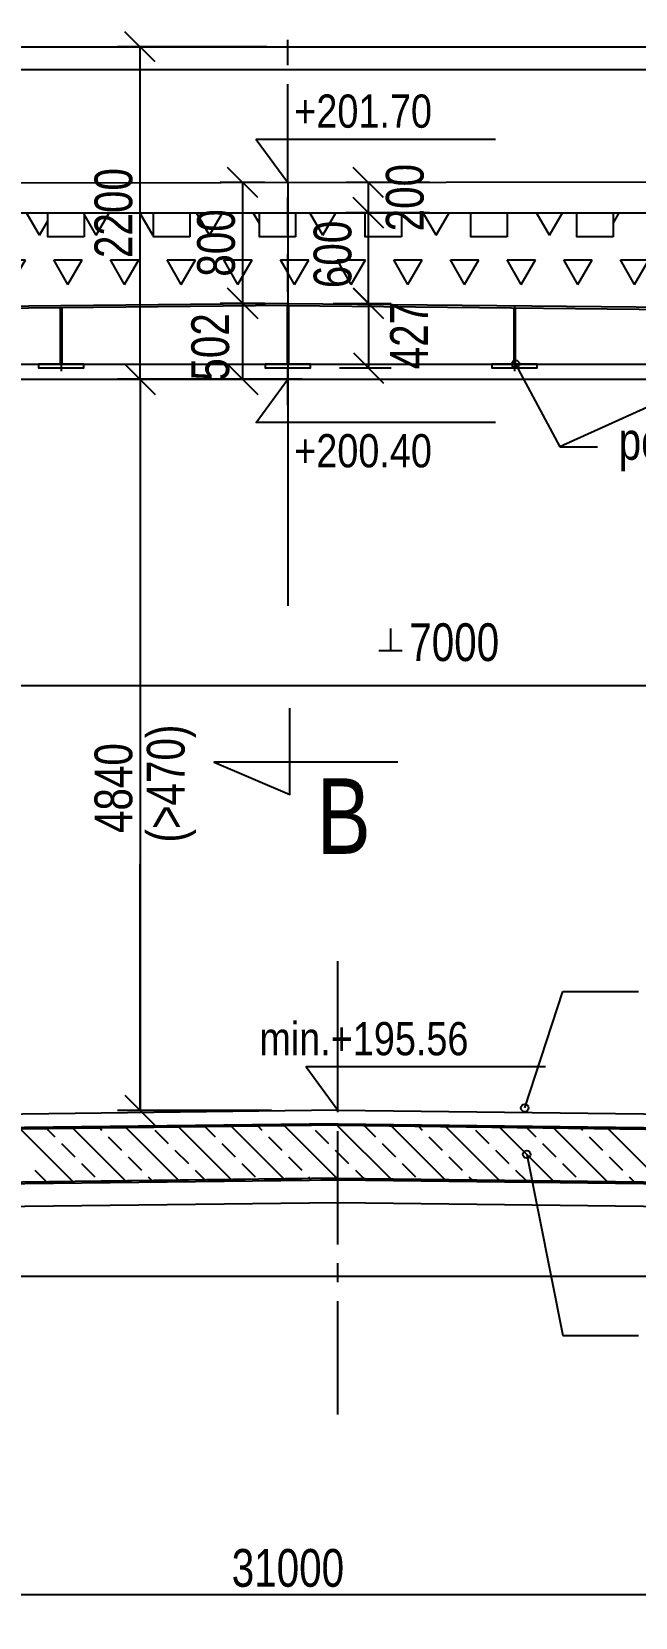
# Model space of a CAD drawing. Header units: millimetres. Extents: x -1069826 to 2704411, y -432732 to 412301.
# Drawn here: x 459135 to 463128, y -28992 to -18498 of the extents above; entities that cross this region are included whole.
import ezdxf
from ezdxf.enums import TextEntityAlignment as Align

# ---------------------------------------------------------------- set-up
doc = ezdxf.new("R2010")
doc.units = ezdxf.units.MM
doc.header["$LTSCALE"] = 1000
doc.header["$MEASUREMENT"] = 0
doc.linetypes.add('CENTER2', pattern=[1.125, 0.75, -0.125, 0.125, -0.125])
doc.linetypes.add('HIDDEN', pattern=[0.375, 0.25, -0.125])
for name, color, linetype in [('0-RA0-W', 7, 'Continuous'), ('0-RAM-T', 7, 'Continuous'), ('0-T', 7, 'Continuous'), ('0-T0-W', 7, 'Continuous'), ('DROGO-T', 7, 'Continuous'), ('DRRAM-T', 7, 'Continuous')]:
    doc.layers.add(name, color=color, linetype=linetype)
doc.styles.add('CDMSTYLE', font='CDMSIMPL', dxfattribs={"width": 0.8, "bigfont": 'CDMBIGPL'})
doc.dimstyles.new('CDMOG-CM-100', dxfattribs={"dimscale": 100, "dimtxt": 2.5, "dimasz": 1, "dimexe": 1.5, "dimexo": 5, "dimgap": 0.5, "dimtad": 1, "dimdec": 1, "dimlfac": 0.1, "dimrnd": 0.5, "dimzin": 9, "dimdsep": 46, "dimtxsty": 'CDMSTYLE', "dimblk": 'OBLIQUE', "dimblk1": 'OBLIQUE', "dimblk2": 'OBLIQUE', "dimsah": 1, "dimtsz": 1, "dimcen": -2.5, "dimclrd": 9, "dimclre": 9, "dimclrt": 9, "dimadec": 0, "dimazin": 0, "dimtfac": 1, "dimtmove": 2, "dimatfit": 3, "dimldrblk": 'OBLIQUE', "dimfxl": 1, "dimtvp": 1, "dimtolj": 1, "dimtzin": 0, "dimarcsym": 0})
doc.dimstyles.new('CDMOG-MM-100', dxfattribs={"dimscale": 100, "dimtxt": 2.5, "dimasz": 2, "dimexe": 1.5, "dimexo": 3, "dimgap": 0.5, "dimtad": 1, "dimdec": 0, "dimrnd": 1, "dimzin": 1, "dimdsep": 46, "dimtxsty": 'CDMSTYLE', "dimblk": 'OBLIQUE', "dimblk1": 'OBLIQUE', "dimblk2": 'OBLIQUE', "dimsah": 1, "dimcen": -2.5, "dimclrd": 9, "dimclre": 9, "dimclrt": 9, "dimadec": 0, "dimazin": 0, "dimtfac": 1, "dimtmove": 2, "dimatfit": 3, "dimldrblk": 'OBLIQUE', "dimfxl": 1, "dimtvp": 1, "dimtolj": 1, "dimtzin": 0, "dimarcsym": 0})
doc.dimstyles.new('CDMOG-MM-100$7', dxfattribs={"dimscale": 100, "dimtxt": 2.5, "dimasz": 1, "dimexe": 1.5, "dimexo": 5, "dimgap": 0.5, "dimtad": 1, "dimdec": 0, "dimrnd": 1, "dimzin": 1, "dimdsep": 46, "dimtxsty": 'CDMSTYLE', "dimblk": 'OBLIQUE', "dimblk1": 'NONE', "dimblk2": 'NONE', "dimsah": 1, "dimtsz": 1, "dimcen": -2.5, "dimclrd": 9, "dimclre": 9, "dimclrt": 9, "dimadec": 0, "dimazin": 0, "dimtfac": 1, "dimtmove": 2, "dimatfit": 3, "dimldrblk": 'NONE', "dimfxl": 1, "dimtvp": 1, "dimtolj": 1, "dimtzin": 0, "dimarcsym": 0})
pattern_1 = [(60, (412311.13, -221196.17), (-187.5, 324.75953), [187.5, -187.5]), (120, (412311.13, -221196.17), (-375, 2e-07), [187.5, -187.5]), (0, (412217.38, -221033.8), (187.5, 324.75953), [187.5, -187.5])]

# ---------------------------------------------------------------- blocks, each defined once
blk = doc.blocks.new('*D658')
at = {"color": 9, "linetype": 'ByBlock', "transparency": 16777216}
for p, q in [((455079, -23957), (455079, -22309)), ((467244, -24097), (467244, -22309)), ((454979, -22559), (455179, -22359)), ((467144, -22559), (467344, -22359)), ((455079, -22459), (467244, -22459))]:
    blk.add_line(p, q, dxfattribs=at)
at = {"layer": 'Defpoints', "color": 0, "linetype": 'ByBlock', "transparency": 16777216}
for p in [(467244, -22459), (455079, -24457), (467244, -24597)]:
    blk.add_point(p, dxfattribs=at)
at = {"color": 9, "linetype": 'ByBlock', "transparency": 16777216, "insert": (461893, -22174), "char_height": 250, "attachment_point": 5, "style": 'CDMSTYLE'}
blk.add_mtext('\\A1; 7000', dxfattribs=at)
blk = doc.blocks.new('_OBLIQUE')
at = {"color": 0, "linetype": 'ByBlock'}
blk.add_line((-0.5, -0.5), (0.5, 0.5), dxfattribs=at)
blk = doc.blocks.new('*D661')
at = {"color": 9, "linetype": 'ByBlock', "transparency": 16777216}
for p, q in [((476330, -28021), (476330, -28992)), ((445330, -28842), (476330, -28842))]:
    blk.add_line(p, q, dxfattribs=at)
at = {"layer": 'Defpoints', "color": 0, "linetype": 'ByBlock', "transparency": 16777216}
for p in [(476330, -27721), (445330, -27876), (476330, -28842)]:
    blk.add_point(p, dxfattribs=at)
at = {"color": 9, "linetype": 'ByBlock', "transparency": 16777216, "xscale": 200, "yscale": 200, "zscale": 200, "rotation": 180}
blk.add_blockref('_OBLIQUE', (445330, -28842), dxfattribs=at)
at = {"color": 9, "linetype": 'ByBlock', "transparency": 16777216, "xscale": 200, "yscale": 200, "zscale": 200}
blk.add_blockref('_OBLIQUE', (476330, -28842), dxfattribs=at)
at = {"color": 9, "linetype": 'ByBlock', "transparency": 16777216, "insert": (460830, -28667), "char_height": 250, "attachment_point": 5, "style": 'CDMSTYLE'}
blk.add_mtext('\\A1;31000', dxfattribs=at)
blk = doc.blocks.new('_NONE')
at = {"color": 0, "linetype": 'ByBlock'}
blk.add_circle((0, 0), 0.25, dxfattribs=at)
blk = doc.blocks.new('*D690')
at = {"color": 9, "linetype": 'ByBlock', "transparency": 16777216}
for p, q in [((460723, -20798), (459702, -20798)), ((459852, -20798), (459852, -25637)), ((460722, -25637), (459702, -25637))]:
    blk.add_line(p, q, dxfattribs=at)
at = {"layer": 'Defpoints', "color": 0, "linetype": 'ByBlock', "transparency": 16777216}
for p in [(461023, -20798), (459852, -25637), (461022, -25637)]:
    blk.add_point(p, dxfattribs=at)
at = {"color": 9, "linetype": 'ByBlock', "transparency": 16777216, "xscale": 200, "yscale": 200, "zscale": 200}
for p, rotation in [((459852, -20798), 90), ((459852, -25637), 270)]:
    blk.add_blockref('_OBLIQUE', p, dxfattribs=dict(at, rotation=rotation))
at = {"color": 9, "linetype": 'ByBlock', "transparency": 16777216, "insert": (459677, -23504), "char_height": 250, "attachment_point": 5, "rotation": 90, "style": 'CDMSTYLE'}
blk.add_mtext('\\A1;4840', dxfattribs=at)
blk = doc.blocks.new('*D691')
at = {"color": 9, "linetype": 'ByBlock', "transparency": 16777216}
for p, q in [((460691, -18598), (459702, -18598)), ((459852, -20798), (459852, -18598)), ((460924, -20798), (459702, -20798))]:
    blk.add_line(p, q, dxfattribs=at)
at = {"layer": 'Defpoints', "color": 0, "linetype": 'ByBlock', "transparency": 16777216}
for p in [(459852, -18598), (460991, -18598), (461224, -20798)]:
    blk.add_point(p, dxfattribs=at)
at = {"color": 9, "linetype": 'ByBlock', "transparency": 16777216, "xscale": 200, "yscale": 200, "zscale": 200}
for p, rotation in [((459852, -18598), 90), ((459852, -20798), 270)]:
    blk.add_blockref('_OBLIQUE', p, dxfattribs=dict(at, rotation=rotation))
at = {"color": 9, "linetype": 'ByBlock', "transparency": 16777216, "insert": (459677, -19698), "char_height": 250, "attachment_point": 5, "rotation": 90, "style": 'CDMSTYLE'}
blk.add_mtext('\\A1;\\C1;2200', dxfattribs=at)
blk = doc.blocks.new('*D692')
at = {"color": 9, "linetype": 'ByBlock', "transparency": 16777216}
for p, q in [((460723, -20798), (459702, -20798)), ((459852, -20798), (459852, -22943)), ((459852, -25637), (459852, -24005)), ((460722, -25637), (459702, -25637))]:
    blk.add_line(p, q, dxfattribs=at)
at = {"layer": 'Defpoints', "color": 0, "linetype": 'ByBlock', "transparency": 16777216}
for p in [(461023, -20798), (459852, -25637), (461022, -25637)]:
    blk.add_point(p, dxfattribs=at)
at = {"color": 9, "linetype": 'ByBlock', "transparency": 16777216, "xscale": 200, "yscale": 200, "zscale": 200}
for p, rotation in [((459852, -20798), 90), ((459852, -25637), 270)]:
    blk.add_blockref('_OBLIQUE', p, dxfattribs=dict(at, rotation=rotation))
at = {"color": 9, "linetype": 'ByBlock', "transparency": 16777216, "insert": (460059, -23474), "char_height": 250, "attachment_point": 5, "rotation": 90, "style": 'CDMSTYLE'}
blk.add_mtext('\\A1;(>470)', dxfattribs=at)
blk = doc.blocks.new('00KOTA1')
at = {"color": 0, "linetype": 'Continuous'}
blk.add_lwpolyline([(13.74, 2.86), (-2.11, 2.86), (0, 0), (0, 6.11)], dxfattribs=at)
at = {"color": 0, "linetype": 'Continuous', "style": 'CDMSTYLE', "width": 0.85}
blk.add_attdef('%%P000.000', (0.42, 3.63), '', height=2.2, dxfattribs=at)
blk = doc.blocks.new('*D693')
at = {"color": 9, "linetype": 'ByBlock', "transparency": 16777216}
for p, q in [((461130, -20296), (461390, -20296)), ((461240, -20798), (461240, -20296)), ((461130, -20798), (461390, -20798))]:
    blk.add_line(p, q, dxfattribs=at)
at = {"layer": 'Defpoints', "color": 0, "linetype": 'ByBlock', "transparency": 16777216}
for p in [(460830, -20296), (461240, -20296), (460830, -20798)]:
    blk.add_point(p, dxfattribs=at)
at = {"color": 9, "linetype": 'ByBlock', "transparency": 16777216, "xscale": 200, "yscale": 200, "zscale": 200}
for p, rotation in [((461240, -20296), 90), ((461240, -20798), 270)]:
    blk.add_blockref('_OBLIQUE', p, dxfattribs=dict(at, rotation=rotation))
at = {"color": 9, "linetype": 'ByBlock', "transparency": 16777216, "insert": (461027, -20584), "char_height": 250, "attachment_point": 5, "rotation": 90, "style": 'CDMSTYLE'}
blk.add_mtext('\\A1;502', dxfattribs=at)
blk = doc.blocks.new('*D694')
at = {"color": 9, "linetype": 'ByBlock', "transparency": 16777216}
for p, q in [((461130, -19696), (461390, -19696)), ((461240, -20296), (461240, -19696))]:
    blk.add_line(p, q, dxfattribs=at)
at = {"layer": 'Defpoints', "color": 0, "linetype": 'ByBlock', "transparency": 16777216}
for p in [(460830, -19696), (461240, -19696), (461945, -20296)]:
    blk.add_point(p, dxfattribs=at)
at = {"color": 9, "linetype": 'ByBlock', "transparency": 16777216, "xscale": 200, "yscale": 200, "zscale": 200}
for p, rotation in [((461240, -19696), 90), ((461240, -20296), 270)]:
    blk.add_blockref('_OBLIQUE', p, dxfattribs=dict(at, rotation=rotation))
at = {"color": 9, "linetype": 'ByBlock', "transparency": 16777216, "insert": (461004, -19972), "char_height": 250, "attachment_point": 5, "rotation": 90, "style": 'CDMSTYLE'}
blk.add_mtext('\\A1;600', dxfattribs=at)
blk = doc.blocks.new('*D695')
at = {"color": 9, "linetype": 'ByBlock', "transparency": 16777216}
for p, q in [((461645, -19496), (461090, -19496)), ((461240, -19696), (461240, -19496)), ((461645, -19696), (461090, -19696))]:
    blk.add_line(p, q, dxfattribs=at)
at = {"layer": 'Defpoints', "color": 0, "linetype": 'ByBlock', "transparency": 16777216}
for p in [(461240, -19496), (461945, -19496), (461945, -19696)]:
    blk.add_point(p, dxfattribs=at)
at = {"color": 9, "linetype": 'ByBlock', "transparency": 16777216, "xscale": 200, "yscale": 200, "zscale": 200}
for p, rotation in [((461240, -19496), 90), ((461240, -19696), 270)]:
    blk.add_blockref('_OBLIQUE', p, dxfattribs=dict(at, rotation=rotation))
at = {"color": 9, "linetype": 'ByBlock', "transparency": 16777216, "insert": (461482, -19596), "char_height": 250, "attachment_point": 5, "rotation": 90, "style": 'CDMSTYLE'}
blk.add_mtext('\\A1;200', dxfattribs=at)
blk = doc.blocks.new('*D719')
at = {"color": 9, "linetype": 'ByBlock', "transparency": 16777216}
for p, q in [((460677, -19496), (460381, -19496)), ((460531, -20296), (460531, -19496)), ((460678, -20296), (460381, -20296))]:
    blk.add_line(p, q, dxfattribs=at)
at = {"layer": 'Defpoints', "color": 0, "linetype": 'ByBlock', "transparency": 16777216}
for p in [(460531, -19496), (460977, -19496), (460978, -20296)]:
    blk.add_point(p, dxfattribs=at)
at = {"color": 9, "linetype": 'ByBlock', "transparency": 16777216, "xscale": 200, "yscale": 200, "zscale": 200}
for p, rotation in [((460531, -19496), 90), ((460531, -20296), 270)]:
    blk.add_blockref('_OBLIQUE', p, dxfattribs=dict(at, rotation=rotation))
at = {"color": 9, "linetype": 'ByBlock', "transparency": 16777216, "insert": (460356, -19896), "char_height": 250, "attachment_point": 5, "rotation": 90, "style": 'CDMSTYLE'}
blk.add_mtext('\\A1;800', dxfattribs=at)
blk = doc.blocks.new('*D723')
at = {"color": 9, "linetype": 'ByBlock', "transparency": 16777216}
for p, q in [((461130, -20296), (461513, -20296)), ((461363, -20296), (461363, -20723)), ((461171, -20723), (461513, -20723))]:
    blk.add_line(p, q, dxfattribs=at)
at = {"layer": 'Defpoints', "color": 0, "linetype": 'ByBlock', "transparency": 16777216}
for p in [(460830, -20296), (460871, -20723), (461363, -20723)]:
    blk.add_point(p, dxfattribs=at)
at = {"color": 9, "linetype": 'ByBlock', "transparency": 16777216, "xscale": 200, "yscale": 200, "zscale": 200}
for p, rotation in [((461363, -20296), 90), ((461363, -20723), 270)]:
    blk.add_blockref('_OBLIQUE', p, dxfattribs=dict(at, rotation=rotation))
at = {"color": 9, "linetype": 'ByBlock', "transparency": 16777216, "insert": (461631, -20509), "char_height": 250, "attachment_point": 5, "rotation": 90, "style": 'CDMSTYLE'}
blk.add_mtext('\\A1;427', dxfattribs=at)

msp = doc.modelspace()

# ---------------------------------------------------------------- hatches: boundary and pattern name
at = {"layer": 'DROGO-T', "linetype": 'Continuous'}
h = msp.add_hatch(dxfattribs=at)
h.set_pattern_fill('TRIANG', color=40, scale=1000, style=0)
h.set_pattern_definition(pattern_1)
h.paths.add_polyline_path([(450258.1917, -19856.1741), (450140.9649, -19856.1741), (450140.9649, -19696.1741), (449680.9649, -19696.1741), (449680.9649, -19856.1741), (449440.9649, -19856.1741), (449440.9649, -19696.1741), (448980.9649, -19696.1741), (448980.9649, -19856.1741), (448740.9649, -19856.1741), (448740.9649, -19696.1741), (448280.9649, -19696.1741), (448280.9649, -19856.1741), (448040.9649, -19856.1741), (448040.9649, -19696.1741), (447580.9649, -19696.1741), (447580.9649, -19856.1741), (447340.9649, -19856.1741), (447340.9649, -19696.1741), (446880.9649, -19696.1741), (446880.9649, -19856.1741), (446640.9649, -19856.1741), (446640.9649, -19696.1741), (446180.9649, -19696.1741), (446180.9649, -19856.1741), (445940.9649, -19856.1741), (445940.9649, -19696.1741), (445480.9649, -19696.1741), (445480.9649, -19856.1741), (445330.1172, -19856.1741), (445330.1172, -20341.1741), (450258.1917, -20390.4549)])
h.paths.add_polyline_path([(448575.6406, -20248.4806), (448015.6686, -20242.8809), (448017.0685, -20102.8879)], flags=16)
h.paths.add_polyline_path([(445330.1172, -20033.5342), (445330.1172, -19856.1741), (445240.9649, -19856.1741), (445240.9649, -19696.1741), (444780.9649, -19696.1741), (444780.9649, -19856.1741), (444730.1172, -19856.1741), (444730.1172, -20335.1741), (445330.1172, -20341.1741)])
h.paths.add_polyline_path([(450830.1172, -19696.1741), (450380.9649, -19696.1741), (450380.9649, -19856.1741), (450258.1917, -19856.1741), (450258.1917, -20390.4549), (450730.1172, -20395.1741), (450730.1172, -20371.1748), (450830.1172, -20370.1748)])
h.paths.add_polyline_path([(460829.1411, -19856.1741), (460640.9649, -19856.1741), (460640.9649, -19696.1741), (460180.9649, -19696.1741), (460180.9649, -19856.1741), (459940.9649, -19856.1741), (459940.9649, -19696.1741), (459480.9649, -19696.1741), (459480.9649, -19856.1741), (459240.9649, -19856.1741), (459240.9649, -19696.1741), (458780.9649, -19696.1741), (458780.9649, -19856.1741), (458540.9649, -19856.1741), (458540.9649, -19696.1741), (458080.9649, -19696.1741), (458080.9649, -19856.1741), (457840.9649, -19856.1741), (457840.9649, -19696.1741), (457380.9649, -19696.1741), (457380.9649, -19856.1741), (457140.9649, -19856.1741), (457140.9649, -19696.1741), (456680.9649, -19696.1741), (456680.9649, -19856.1741), (456440.9649, -19856.1741), (456440.9649, -19696.1741), (455980.9649, -19696.1741), (455980.9649, -19856.1741), (455740.9649, -19856.1741), (455740.9649, -19696.1741), (455280.9649, -19696.1741), (455280.9649, -19856.1741), (455040.9649, -19856.1741), (455040.9649, -19696.1741), (454580.9649, -19696.1741), (454580.9649, -19856.1741), (454340.9649, -19856.1741), (454340.9649, -19696.1741), (453880.9649, -19696.1741), (453880.9649, -19856.1741), (453640.9649, -19856.1741), (453640.9649, -19696.1741), (453180.9649, -19696.1741), (453180.9649, -19856.1741), (452940.9649, -19856.1741), (452940.9649, -19696.1741), (452480.9649, -19696.1741), (452480.9649, -19856.1741), (452240.9649, -19856.1741), (452240.9649, -19696.1741), (451780.9649, -19696.1741), (451780.9649, -19856.1741), (451540.9649, -19856.1741), (451540.9649, -19696.1741), (451080.9649, -19696.1741), (451080.9649, -19856.1741), (450840.9649, -19856.1741), (450840.9649, -19696.1741), (450830.1172, -19696.1741), (450830.1172, -20370.1748), (450930.1172, -20369.1748), (450930.1172, -20395.1741), (455230.1172, -20352.1741), (455230.1172, -20340.1755), (455430.1172, -20338.1755), (455430.1172, -20350.1741), (458230.1172, -20322.1741), (458230.1172, -20296.1748), (458430.1172, -20294.1748), (458430.1172, -20320.1741), (460829.1411, -20296.1839)])
h.paths.add_polyline_path([(451598.7662, -20248.4806), (452157.3383, -20102.8879), (452158.7382, -20242.8809)], flags=16)
h.paths.add_polyline_path([(445509.7515, -20247.3346), (445509.7515, -19608.0489), (445884.7515, -19608.0489), (445884.7515, -20247.3346)], flags=9)
h.paths.add_polyline_path([(447438.8766, -20210.8617), (447753.0276, -20214.0032), (447755.6524, -19951.5163), (447441.5015, -19948.3748)], flags=24)
h.paths.add_polyline_path([(459489.1088, -20112.5653), (459489.1088, -19282.8034), (459864.1088, -19282.8034), (459864.1088, -20112.5653)], flags=9)
h.paths.add_polyline_path([(460168.3451, -20215.6547), (460168.3451, -19576.369), (460543.3451, -19576.369), (460543.3451, -20215.6547)], flags=9)
h.paths.add_polyline_path([(450945.3503, -20270.9003), (450945.3503, -19631.6146), (451320.3503, -19631.6146), (451320.3503, -20270.9003)], flags=9)
h.paths.add_polyline_path([(452421.3793, -20214.0032), (452735.5302, -20210.8617), (452732.9054, -19948.3748), (452418.7544, -19951.5163)], flags=24)
h = msp.add_hatch(dxfattribs=at)
h.set_pattern_fill('TRIANG', color=40, scale=1000, style=0)
h.set_pattern_definition(pattern_1)
h.paths.add_polyline_path([(470830.1172, -19696.1741), (470680.9649, -19696.1741), (470680.9649, -19856.1741), (470440.9649, -19856.1741), (470440.9649, -19696.1741), (469980.9649, -19696.1741), (469980.9649, -19856.1741), (469740.9649, -19856.1741), (469740.9649, -19696.1741), (469280.9649, -19696.1741), (469280.9649, -19856.1741), (469040.9649, -19856.1741), (469040.9649, -19696.1741), (468580.9649, -19696.1741), (468580.9649, -19856.1741), (468340.9649, -19856.1741), (468340.9649, -19696.1741), (467880.9649, -19696.1741), (467880.9649, -19856.1741), (467640.9649, -19856.1741), (467640.9649, -19696.1741), (467180.9649, -19696.1741), (467180.9649, -19856.1741), (466940.9649, -19856.1741), (466940.9649, -19696.1741), (466480.9649, -19696.1741), (466480.9649, -19856.1741), (466240.9649, -19856.1741), (466240.9649, -19696.1741), (465780.9649, -19696.1741), (465780.9649, -19856.1741), (465540.9649, -19856.1741), (465540.9649, -19696.1741), (465080.9649, -19696.1741), (465080.9649, -19856.1741), (464840.9649, -19856.1741), (464840.9649, -19696.1741), (464380.9649, -19696.1741), (464380.9649, -19856.1741), (464140.9649, -19856.1741), (464140.9649, -19696.1741), (463680.9649, -19696.1741), (463680.9649, -19856.1741), (463440.9649, -19856.1741), (463440.9649, -19696.1741), (462980.9649, -19696.1741), (462980.9649, -19856.1741), (462740.9649, -19856.1741), (462740.9649, -19696.1741), (462280.9649, -19696.1741), (462280.9649, -19856.1741), (462040.9649, -19856.1741), (462040.9649, -19696.1741), (461580.9649, -19696.1741), (461580.9649, -19856.1741), (461340.9649, -19856.1741), (461340.9649, -19696.1741), (460880.9649, -19696.1741), (460880.9649, -19856.1741), (460830.1172, -19856.1741), (460830.1172, -20296.1741), (463230.1172, -20320.1741), (463230.1172, -20294.1748), (463430.1172, -20296.1748), (463430.1172, -20322.1741), (466230.1172, -20350.1741), (466230.1172, -20338.1755), (466430.1172, -20340.1755), (466430.1172, -20352.1741), (470730.1172, -20395.1741), (470730.1172, -20369.1748), (470830.1172, -20370.1748)])
h.paths.add_polyline_path([(469001.4961, -20237.8809), (469002.896, -20097.8879), (469561.4681, -20243.4806)], flags=16)
h.paths.add_polyline_path([(476330.1172, -19696.1741), (476280.9649, -19696.1741), (476280.9649, -19856.1741), (476040.9649, -19856.1741), (476040.9649, -19696.1741), (475580.9649, -19696.1741), (475580.9649, -19856.1741), (475340.9649, -19856.1741), (475340.9649, -19696.1741), (474880.9649, -19696.1741), (474880.9649, -19856.1741), (474640.9649, -19856.1741), (474640.9649, -19696.1741), (474180.9649, -19696.1741), (474180.9649, -19856.1741), (473940.9649, -19856.1741), (473940.9649, -19696.1741), (473480.9649, -19696.1741), (473480.9649, -19856.1741), (473240.9649, -19856.1741), (473240.9649, -19696.1741), (472780.9649, -19696.1741), (472780.9649, -19856.1741), (472540.9649, -19856.1741), (472540.9649, -19696.1741), (472080.9649, -19696.1741), (472080.9649, -19856.1741), (471840.9649, -19856.1741), (471840.9649, -19696.1741), (471380.9649, -19696.1741), (471380.9649, -19856.1741), (471140.9649, -19856.1741), (471140.9649, -19696.1741), (470830.1172, -19696.1741), (470830.1172, -20370.1748), (470930.1172, -20371.1748), (470930.1172, -20395.1741), (476330.1172, -20341.1741), (476330.1172, -20033.5342)])
h.paths.add_polyline_path([(472780.9257, -20243.4806), (473339.4977, -20097.8879), (473340.8977, -20237.8809)], flags=16)
h.paths.add_polyline_path([(476930.1172, -19856.1741), (476740.9649, -19856.1741), (476740.9649, -19696.1741), (476330.1172, -19696.1741), (476330.1172, -20341.1741), (476930.1172, -20335.1741)])
h.paths.add_polyline_path([(460938.9203, -20291.5808), (460938.9203, -19652.2951), (461313.9203, -19652.2951), (461313.9203, -20291.5808)], flags=9)
h.paths.add_polyline_path([(461416.9376, -19915.817), (461416.9376, -19276.5313), (461791.9376, -19276.5313), (461791.9376, -19915.817)], flags=9)
h.paths.add_polyline_path([(461443.0643, -20829.0721), (461443.0643, -20189.7864), (461818.0643, -20189.7864), (461818.0643, -20829.0721)], flags=9)
h.paths.add_polyline_path([(468424.7041, -20205.8617), (468738.8551, -20209.0032), (468741.4799, -19946.5163), (468427.329, -19943.3748)], flags=24)
h.paths.add_polyline_path([(473603.5387, -20209.0032), (473917.6897, -20205.8617), (473915.0648, -19943.3748), (473600.9138, -19946.5163)], flags=24)

# ---------------------------------------------------------------- linework, layer by layer
at = {"color": 3, "linetype": 'Continuous'}
msp.add_line((436950.8518, -19696.1741), (487282.3826, -19696.1741), dxfattribs=at)
at = {"layer": '0-RAM-T', "color": 9, "linetype": 'CENTER2'}
msp.add_line((461161.1119, -27649.1159), (461161.1119, -24533.6825), dxfattribs=at)
at = {"layer": '0-RAM-T', "color": 1, "linetype": 'Continuous'}
for q in [(455798.4816, -25701.7723), (466523.7423, -25701.7723)]:
    msp.add_line((461161.1119, -25635.7706), q, dxfattribs=at)
at = {"layer": '0-RAM-T', "color": 2, "linetype": 'Continuous'}
for p, q in [((461161.1119, -25735.7706), (455798.4816, -25801.7723)), ((461161.1119, -25735.7706), (466523.7423, -25801.7723)), ((461161.1119, -26085.7706), (455798.4816, -26151.7723)), ((461161.1119, -26085.7706), (466523.7423, -26151.7723))]:
    msp.add_line(p, q, dxfattribs=at)
at = {"layer": '0-RAM-T', "color": 40, "linetype": 'Continuous'}
for p, q in [((461160.787, -25725.7726), (455798.5628, -25791.7693)), ((461161.4368, -25725.7726), (466523.661, -25791.7693))]:
    msp.add_line(p, q, dxfattribs=at)
at = {"layer": '0-RAM-T', "color": 3, "linetype": 'HIDDEN'}
for q in [(455798.8471, -25796.7708), (466523.7017, -25796.7708)]:
    msp.add_line((461161.2744, -25730.7716), q, dxfattribs=at)
at = {"layer": '0-T', "color": 9, "linetype": 'HIDDEN'}
msp.add_line((460830.1172, -20969.2934), (460830.1172, -18552.1254), dxfattribs=at)
at = {"layer": '0-T', "color": 9, "linetype": 'Continuous'}
for p, q in [((453830.1172, -18597.6844), (467830.1172, -18597.6844)), ((444730.1172, -18747.6844), (476930.1172, -18747.6844)), ((444730.1172, -20697.6844), (476930.1172, -20697.6844)), ((449330.1172, -20797.6844), (472330.1172, -20797.6844)), ((461508.0338, -22448.1446), (461508.0338, -22592.4075)), ((461430.8595, -22592.4075), (461585.2081, -22592.4075))]:
    msp.add_line(p, q, dxfattribs=at)
at = {"layer": '0-T', "color": 1, "linetype": 'Continuous'}
msp.add_line((433276.1794, -19529.266), (488547.2783, -19460.227), dxfattribs=at)
at = {"layer": '0-T', "color": 3, "linetype": 'Continuous'}
for p, q in [((460830.1172, -20296.1741), (450830.1172, -20396.1741)), ((460830.2572, -20310.1734), (450830.1172, -20410.1748)), ((460830.1172, -20296.1741), (470830.1172, -20396.1741)), ((460830.1172, -20310.1741), (470830.1172, -20410.1741))]:
    msp.add_line(p, q, dxfattribs=at)
at = {"layer": '0-T', "color": 40, "linetype": 'CENTER2'}
for p, q in [((459330.1172, -20330.1748), (459330.1172, -20743.5791)), ((460830.1172, -20315.1748), (460830.1172, -20743.5791)), ((462330.1172, -20315.1748), (462330.1172, -20743.5791))]:
    msp.add_line(p, q, dxfattribs=at)
at = {"layer": '0-T', "color": 1, "linetype": 'Continuous'}
for points in [[(459480.9649, -19856.1741), (459240.9649, -19856.1741), (459240.9649, -19696.1741), (459480.9649, -19696.1741)], [(460180.9649, -19856.1741), (459940.9649, -19856.1741), (459940.9649, -19696.1741), (460180.9649, -19696.1741)], [(460880.9649, -19856.1741), (460640.9649, -19856.1741), (460640.9649, -19696.1741), (460880.9649, -19696.1741)], [(461580.9649, -19856.1741), (461340.9649, -19856.1741), (461340.9649, -19696.1741), (461580.9649, -19696.1741)], [(462280.9649, -19856.1741), (462040.9649, -19856.1741), (462040.9649, -19696.1741), (462280.9649, -19696.1741)], [(462980.9649, -19856.1741), (462740.9649, -19856.1741), (462740.9649, -19696.1741), (462980.9649, -19696.1741)]]:
    msp.add_lwpolyline(points, close=True, dxfattribs=at)
at = {"layer": '0-T', "color": 3, "linetype": 'Continuous'}
for points in [[(459324.1172, -20325.2348), (459324.1172, -20697.6844), (459180.1172, -20697.6844), (459180.1172, -20722.6844), (459480.1172, -20722.6844), (459480.1172, -20697.6844), (459336.1172, -20697.6844), (459336.1172, -20325.1148)], [(460824.1172, -20310.2348), (460824.1172, -20697.6844), (460680.1172, -20697.6844), (460680.1172, -20722.6844), (460980.1172, -20722.6844), (460980.1172, -20697.6844), (460836.1172, -20697.6844), (460836.1172, -20310.2341)], [(462324.1172, -20325.1141), (462324.1172, -20697.6844), (462180.1172, -20697.6844), (462180.1172, -20722.6844), (462480.1172, -20722.6844), (462480.1172, -20697.6844), (462336.1172, -20697.6844), (462336.1172, -20325.2341)]]:
    msp.add_lwpolyline(points, dxfattribs=at)
at = {"layer": 'DROGO-T', "color": 9, "linetype": 'Continuous'}
msp.add_line((460829.1411, -19494.8496), (460829.1411, -22298.4371), dxfattribs=at)
at = {"layer": 'DROGO-T', "color": 40, "linetype": 'Continuous'}
for p, q in [((459406.3981, -26107.3671), (459060.6534, -25761.6224)), ((459289.5393, -25813.7316), (459235.2808, -25759.4732)), ((459755.653, -26103.0686), (459409.9083, -25757.3239)), ((459598.8985, -25769.5375), (459584.5357, -25755.1747)), ((459731.481, -25902.12), (459643.0927, -25813.7316)), ((460104.9078, -26098.7701), (459759.1631, -25753.0254)), ((460040.8403, -25857.9258), (459952.4519, -25769.5375)), ((460454.1627, -26094.4716), (460108.418, -25748.7269)), ((460350.1995, -25813.7316), (460283.0454, -25746.5776)), ((460803.4176, -26090.173), (460457.6729, -25744.4284)), ((460659.5587, -25769.5375), (460632.3003, -25742.2791)), ((460792.1412, -25902.12), (460703.7529, -25813.7316)), ((461152.6724, -26085.8745), (460806.9278, -25740.1298)), ((461101.5004, -25857.9258), (461013.1121, -25769.5375)), ((461161.1119, -25740.7606), (461156.1826, -25735.8313)), ((461515.4845, -26095.1332), (461161.1119, -25740.7606)), ((461410.8596, -25813.7316), (461335.0393, -25737.9113)), ((461873.4435, -26099.5388), (461514.0188, -25740.1141)), ((461720.2189, -25769.5375), (461692.9983, -25742.3169)), ((461852.8014, -25902.12), (461764.413, -25813.7316)), ((462231.4025, -26103.9445), (461871.9779, -25744.5198)), ((462162.1606, -25857.9258), (462073.7722, -25769.5375)), ((462589.3616, -26108.3501), (462229.9369, -25748.9254)), ((462471.5198, -25813.7316), (462408.9164, -25751.1282)), ((462947.3206, -26112.7558), (462587.8959, -25753.3311)), ((462780.879, -25769.5375), (462766.8755, -25755.5339)), ((462913.4616, -25902.12), (462825.0732, -25813.7316)), ((463305.2797, -26117.1614), (462945.855, -25757.7367)), ((459422.1218, -25946.3142), (459333.7335, -25857.9258)), ((460173.4228, -25990.5083), (460085.0344, -25902.12)), ((460482.782, -25946.3142), (460394.3936, -25857.9258)), ((461161.1119, -25917.5373), (461145.6946, -25902.12)), ((461234.0829, -25990.5083), (461161.1119, -25917.5373)), ((461543.4422, -25946.3142), (461455.0538, -25857.9258)), ((462294.7431, -25990.5083), (462206.3548, -25902.12)), ((462604.1023, -25946.3142), (462515.714, -25857.9258)), ((459554.7043, -26078.8967), (459466.316, -25990.5083)), ((459864.0636, -26034.7025), (459775.6752, -25946.3142)), ((460615.3645, -26078.8967), (460526.9762, -25990.5083)), ((460924.7237, -26034.7025), (460836.3354, -25946.3142)), ((461676.0247, -26078.8967), (461587.6363, -25990.5083)), ((461985.3839, -26034.7025), (461896.9956, -25946.3142)), ((462736.6849, -26078.8967), (462648.2965, -25990.5083)), ((463046.0441, -26034.7025), (462957.6557, -25946.3142)), ((455798.4003, -26161.7753), (461161.1119, -26095.7726)), ((459231.7707, -26109.5164), (459156.9568, -26034.7025)), ((459930.2804, -26100.9193), (459908.2577, -26078.8967)), ((460279.5353, -26096.6208), (460217.6169, -26034.7025)), ((460978.045, -26088.0238), (460968.9179, -26078.8967)), ((461161.1119, -26095.7726), (466523.8235, -26161.7753)), ((461336.5049, -26092.9303), (461278.2771, -26034.7025)), ((462052.423, -26101.7416), (462029.5781, -26078.8967)), ((462410.3821, -26106.1473), (462338.9373, -26034.7025)), ((463126.3001, -26114.9586), (463090.2382, -26078.8967))]:
    msp.add_line(p, q, dxfattribs=at)
at = {"layer": 'DROGO-T', "color": 3, "linetype": 'HIDDEN'}
for p, q in [((455798.4409, -26156.7738), (461161.1119, -26090.7716)), ((461161.1119, -26090.7716), (466523.7829, -26156.7738))]:
    msp.add_line(p, q, dxfattribs=at)
at = {"layer": 'DROGO-T', "color": 1, "linetype": 'Continuous'}
for p, q in [((455798.4003, -26311.7753), (461161.1119, -26245.7726)), ((461161.1119, -26245.7726), (466523.8235, -26311.7753)), ((469387.8389, -26735.7706), (453279.862, -26735.7706))]:
    msp.add_line(p, q, dxfattribs=at)
at = {"layer": 'DRRAM-T', "color": 4, "linetype": 'Continuous'}
msp.add_lwpolyline([(461556.8194, -23331.9482), (460342.5337, -23331.9482), (460842.5337, -23546.2339), (460842.5337, -22974.8053)], dxfattribs=at)

# ---------------------------------------------------------------- block references
at = {"layer": '0-RA0-W', "color": 1, "linetype": 'Continuous'}
ref = msp.add_blockref('00KOTA1', (461161.1119, -25635.7706), dxfattribs=dict(at, xscale=100, yscale=100, zscale=100))
ref.add_attrib('%%P000.000', 'min.+195.56', (460641.1093, -25272.375), dxfattribs={"layer": '0', "color": 0, "linetype": 'Continuous', "height": 220, "style": 'CDMSTYLE', "width": 0.85})
at = {"layer": '0-T0-W', "color": 1, "linetype": 'Continuous', "xscale": 100, "yscale": 100, "zscale": 100}
msp.add_blockref('00KOTA1', (460830.1172, -19496.1741), dxfattribs=at).add_auto_attribs({'%%P000.000': '+201.70'})
at = {"layer": '0-T0-W', "color": 1, "linetype": 'Continuous'}
ref = msp.add_blockref('00KOTA1', (460830.1172, -20797.6844), dxfattribs=dict(at, xscale=-100, yscale=100, zscale=100, rotation=180))
ref.add_attrib('%%P000.000', '+200.40', (460871.7221, -21381.0801), dxfattribs={"layer": '0', "color": 0, "linetype": 'Continuous', "height": 220, "style": 'CDMSTYLE', "width": 0.85})

# ---------------------------------------------------------------- texts
at = {"layer": '0-T', "color": 1, "linetype": 'Continuous', "style": 'CDMSTYLE', "width": 0.8}
msp.add_text('poprzecznice', height=250, dxfattribs=at).set_placement((463018.3993, -21331.0005))
at = {"layer": 'DRRAM-T', "color": 4, "linetype": 'Continuous', "style": 'CDMSTYLE', "width": 0.8}
msp.add_text('B', height=500, dxfattribs=at).set_placement((461199.6765, -23689.091), align=Align.MIDDLE)

# ---------------------------------------------------------------- dimensions: what is measured, and where the dimension line sits
at = {"color": 1, "linetype": 'Continuous'}
dim = msp.add_linear_dim(base=(467243.6484, -22825.3952), p1=(455078.6557, -24822.6639), p2=(467243.6484, -24962.4896), text=' 7000', dimstyle='CDMOG-CM-100', dxfattribs=at)
dim.commit()
dim.dimension.update_dxf_attribs({"geometry": '*D658', "text_midpoint": (461893.4433, -22539.552), "dimtype": 160, "insert": (0, -365.9064)})
at = {"layer": '0-T', "color": 9, "linetype": 'Continuous'}
dim = msp.add_linear_dim(base=(459851.6088, -18597.6844), p1=(461224.1668, -20797.6844), p2=(460990.9608, -18597.6844), angle=90, text='\\C1;<>', dimstyle='CDMOG-MM-100', dxfattribs=at)
dim.commit()
dim.dimension.update_dxf_attribs({"geometry": '*D691', "text_midpoint": (459676.6088, -19697.6844)})
dim = msp.add_linear_dim(base=(461362.9342, -19496.1741), p1=(462067.6393, -19696.1741), p2=(462067.6393, -19496.1741), angle=90, dimstyle='CDMOG-MM-100', dxfattribs=at)
dim.commit()
dim.dimension.update_dxf_attribs({"geometry": '*D695', "text_midpoint": (461604.4376, -19596.1741), "dimtype": 160, "insert": (122.6521, 0)})
at = {"layer": '0-T', "color": 1, "linetype": 'Continuous'}
dim = msp.add_linear_dim(base=(461362.9342, -19696.1741), p1=(462067.6393, -20296.1741), p2=(460952.7693, -19696.1741), angle=90, dimstyle='CDMOG-MM-100', override={"dimse1": 1}, dxfattribs=at)
dim.commit()
dim.dimension.update_dxf_attribs({"geometry": '*D694', "text_midpoint": (461126.4203, -19971.938), "dimtype": 160, "insert": (122.6521, 0)})
dim = msp.add_linear_dim(base=(460530.8451, -20296.1741), p1=(460120.6801, -20797.6844), p2=(460120.6801, -20296.1741), angle=90, dimstyle='CDMOG-MM-100', dxfattribs=at)
dim.commit()
dim.dimension.update_dxf_attribs({"geometry": '*D693', "text_midpoint": (460317.6926, -20583.8977), "dimtype": 160, "insert": (-709.437, 0)})
dim = msp.add_linear_dim(base=(459851.6088, -25637.2456), p1=(461022.7749, -20797.6844), p2=(461022.4314, -25637.2456), angle=90, dimstyle='CDMOG-MM-100', dxfattribs=at)
dim.commit()
dim.dimension.update_dxf_attribs({"geometry": '*D690', "text_midpoint": (459676.6088, -23503.5706), "dimtype": 160})
dim = msp.add_linear_dim(base=(459851.6088, -25637.2456), p1=(461022.7749, -20797.6844), p2=(461022.4314, -25637.2456), angle=90, text='(>470)', dimstyle='CDMOG-MM-100', dxfattribs=at)
dim.commit()
dim.dimension.update_dxf_attribs({"geometry": '*D692', "text_midpoint": (460059.4235, -23474.1511), "dimtype": 160})
at = {"layer": '0-T', "color": 9, "linetype": 'Continuous'}
dim = msp.add_linear_dim(base=(476330.1172, -28842.1396), p1=(445330.1172, -27875.9713), p2=(476330.1172, -27720.6945), dimstyle='CDMOG-MM-100', override={"dimse1": 1}, dxfattribs=at)
dim.commit()
dim.dimension.update_dxf_attribs({"geometry": '*D661', "text_midpoint": (460830.1172, -28667.1396)})
at = {"layer": 'DROGO-T', "color": 3, "linetype": 'Continuous'}
dim = msp.add_linear_dim(base=(460530.8451, -19495.8496), p1=(460978.1557, -20296.1741), p2=(460977.1797, -19495.8496), angle=90, dimstyle='CDMOG-MM-100', dxfattribs=at)
dim.commit()
dim.dimension.update_dxf_attribs({"geometry": '*D719', "text_midpoint": (460355.8451, -19896.0119)})
dim = msp.add_linear_dim(base=(461362.9342, -20722.6844), p1=(460830.1172, -20296.1741), p2=(460870.5972, -20722.6844), angle=90, dimstyle='CDMOG-MM-100', dxfattribs=at)
dim.commit()
dim.dimension.update_dxf_attribs({"geometry": '*D723', "text_midpoint": (461630.5643, -20509.4293), "dimtype": 160})

# ---------------------------------------------------------------- leaders
at = {"layer": '0-T', "color": 9, "linetype": 'Continuous'}
for points in [[(462336.1172, -20697.6844), (462628.1665, -21245.038), (462878.1665, -21245.038)], [(463836.1172, -20697.6844), (462628.1665, -21245.038), (462878.1665, -21245.038)], [(462396.625, -25621.2649), (462649.6044, -24849.4966), (463149.6044, -24849.4966)], [(462409.6492, -25928.6378), (462649.6044, -27127.3634), (463149.6044, -27127.3634)]]:
    msp.add_leader(points, dimstyle='CDMOG-MM-100$7', dxfattribs=at)

doc.saveas('drawing.dxf')
